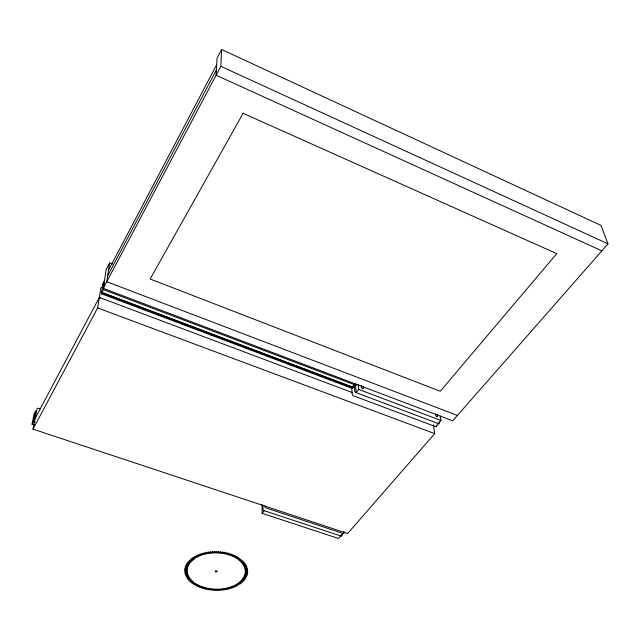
<?xml version="1.0" encoding="UTF-8"?>
<svg xmlns="http://www.w3.org/2000/svg" width="640" height="640" viewBox="0 0 640 640"><rect width="100%" height="100%" fill="white"/><g stroke="black" fill="none" stroke-linecap="round" stroke-linejoin="round"><path stroke-width="0.96" d="M103.232 288.32L220.832 66.328L221.624 49.496L600.96 225.384L608 243.864L452.696 420.808L103.232 288.32L106.192 269.528L109.648 262.944L112.432 264.024M109.648 262.944L106.736 281.704L457.4 415.448M352.528 388.496L101.312 293.704L103.352 289.608L104.632 281.496M101.312 293.704L102.944 283.424L104.52 280.44M433.328 424.856L434.736 433.616L347.616 533.52L33.008 429.12L97.656 307.928L99.336 297.424L352.64 392.68M33.008 429.12L35.168 418.4L99.336 297.424M32 424.144L34.064 413.976L35.664 410.936L33.544 421.456L32.376 424.304L32 424.144L34.272 424.936M352.816 386.744L352.344 387.344M221.624 49.496L217.008 58.296L216.12 75.232L601.872 250.848M108.528 270.128L216.672 64.768M107.64 275.88L216.4 69.968M340.728 535.968L338.544 538.496L262.152 513.328L264.208 510.688M358.264 384.472L358.736 389.424L356.208 392.672L355.376 383.792M438.264 423.568L440.944 420.48L440.192 416.016M262.96 505.392L262.984 509.416A1.136 0.768 38.7 0 0 264 510.616L340.936 536.032L343.136 533.496A1.12 0.728 41.8 0 0 344.032 532.952L343.92 531.344M352.624 387.672A1.248 0.712 37.5 0 0 351.72 388.152L352.296 394.544A1.256 0.72 37.7 0 0 353.456 395.816L435.816 426.72L438.48 423.648A1.232 0.68 40.2 0 0 439.368 423.168L439.168 421.96M343.136 533.496L266.072 507.96A1.144 0.768 38.7 0 1 265.048 506.752L265.04 505.952M32.504 424.048L34.4 424.68M33.448 421.416L35.344 422.048M40.232 408.88L38.424 408.264A1.216 0.848 25.8 0 0 37.112 408.72L35.336 417.536A1.224 0.856 25.8 0 0 36.008 418.64M97.656 307.928L434.736 433.616M438.48 423.648L355.976 392.584A1.256 0.72 37.7 0 1 354.808 391.312L354.224 384.92A1.248 0.712 37.5 0 1 355.224 384.48L356.408 384.928M103.352 289.608L356.144 385.352M102.328 292.496L353.392 387.352M358.736 389.424L440.944 420.48M102.168 292.808L353.184 387.616M101.576 292.96L352.76 387.808M220.832 66.328L608 243.864M437.232 414.576L437.52 416.304A1.08 0.592 40 0 1 436.744 416.72A1.08 0.592 40 0 1 435.712 415.616L435.432 413.896M436.568 425.432L436.704 426.232A1.232 0.68 40.2 0 1 435.816 426.72M341.752 534.28L341.832 535.488A1.12 0.728 41.9 0 1 340.936 536.032M262.104 504.408L262.152 513.328M361.344 385.6A1.096 0.624 37.7 0 0 361.328 385.792L361.496 387.512A1.096 0.624 37.7 0 0 362.52 388.624A1.096 0.624 37.7 0 0 363.392 388.232L363.216 386.504A1.096 0.624 37.7 0 0 363.12 386.208M352.96 386.76A1.648 1.52 -86.5 0 1 354.152 385.36M100.584 297.896A1.352 0.824 27.8 0 1 99.472 296.584L100.856 287.96A1.336 0.808 27.8 0 1 101.872 287.512M102.816 284.248A1.344 0.808 27.9 0 1 103.832 283.8M102.56 294.176A1.352 0.816 27.9 0 1 101.448 292.864M335.048 381.688A1.12 0.648 37 0 1 335.568 381.768M310.736 372.608A1.128 0.656 36.1 0 1 311.688 372.784M287.08 363.472A1.136 0.664 35.2 0 1 287.536 363.8M262.104 354.04A1.144 0.672 34.3 0 1 262.48 354.264M236.464 344.384A1.152 0.688 33.3 0 1 237.128 344.664M210.904 334.72A1.16 0.696 32.3 0 1 211.568 335.048M185.232 325.032A1.168 0.704 31.3 0 1 185.776 325.448M158.384 314.896A1.184 0.712 30.2 0 1 159.072 315.232M131.504 304.752A1.192 0.728 29.1 0 1 132.008 304.96M103.984 294.408A1.208 0.736 27.9 0 1 104.808 294.72M35.496 411.776A1.216 0.848 25.7 0 1 36.592 411.264M34.696 421.84A1.224 0.864 25.7 0 1 33.712 420.6M193.36 559.656L192.44 560.032A1.336 0.832 2.1 0 1 192.016 559.92A1.168 0.728 2.1 0 1 191.696 559.72L190.36 559.448L191.424 559.96A1.168 0.728 2.1 0 1 191.808 560.096A1.336 0.832 2.2 0 1 192.112 560.312L192.2 560.808L191.392 560.976A1.336 0.832 2.1 0 1 190.96 560.872A1.168 0.728 2.1 0 1 190.624 560.688L189.264 560.472L190.368 560.936A1.168 0.728 2.2 0 1 190.768 561.056A1.336 0.832 2.2 0 1 191.096 561.264L191.208 561.776L190.44 561.952A1.336 0.832 2.2 0 1 190 561.864A1.168 0.728 2.2 0 1 189.648 561.696L188.288 561.488L189.424 561.952A1.168 0.72 2.2 0 1 189.832 562.056A1.336 0.832 2.2 0 1 190.176 562.256L190.344 562.76L189.6 562.968A1.336 0.832 2.2 0 1 189.152 562.896A1.168 0.728 2.2 0 1 188.784 562.744L187.416 562.56L188.584 563.008A1.16 0.72 2.2 0 1 189 563.096A1.336 0.824 2.2 0 1 189.368 563.28L189.584 563.776L188.864 564.008A1.336 0.832 2.2 0 1 188.408 563.96A1.16 0.72 2.2 0 1 188.032 563.824L186.664 563.664L187.856 564.096A1.16 0.72 2.2 0 1 188.28 564.168A1.328 0.824 2.2 0 1 188.664 564.328L188.944 564.792L188.24 565.088A1.336 0.824 2.2 0 1 187.784 565.048A1.16 0.72 2.2 0 1 187.392 564.928L186 564.872L187.248 565.208A1.16 0.72 2.2 0 1 187.68 565.264A1.328 0.824 2.3 0 1 188.072 565.408L188.392 565.888L187.72 566.176A1.328 0.824 2.2 0 1 187.272 566.16A1.16 0.72 2.2 0 1 186.864 566.056L185.496 565.976L186.752 566.336A1.16 0.72 2.3 0 1 187.184 566.376A1.328 0.824 2.3 0 1 187.592 566.512L187.96 566.976L187.32 567.296A1.328 0.824 2.3 0 1 186.872 567.296A1.16 0.72 2.3 0 1 186.456 567.2L185.088 567.176L186.376 567.488A1.16 0.72 2.3 0 1 186.808 567.512A1.328 0.824 2.3 0 1 187.224 567.632L187.64 568.08L187.04 568.416A1.328 0.824 2.3 0 1 186.592 568.44A1.16 0.72 2.3 0 1 186.168 568.36L184.808 568.368L186.112 568.656A1.16 0.712 2.3 0 1 186.552 568.656A1.328 0.816 2.3 0 1 186.976 568.76L187.432 569.192L186.872 569.552A1.328 0.816 2.3 0 1 186.424 569.592A1.16 0.712 2.3 0 1 186 569.536L184.648 569.592L185.976 569.824A1.152 0.712 2.3 0 1 186.408 569.808A1.328 0.816 2.3 0 1 186.84 569.896L187.344 570.312L186.816 570.696A1.328 0.816 2.3 0 1 186.376 570.752A1.16 0.712 2.3 0 1 185.952 570.704L184.608 570.792L185.96 571A1.152 0.712 2.2 0 1 186.384 570.968A1.32 0.816 2.2 0 1 186.824 571.04L187.36 571.44L186.88 571.84A1.32 0.816 2.3 0 1 186.448 571.904A1.152 0.712 2.3 0 1 186.016 571.88L184.704 572.072L186.056 572.176A1.152 0.712 2.2 0 1 186.48 572.128A1.32 0.816 2.2 0 1 186.928 572.176L187.496 572.552L187.064 572.976A1.32 0.816 2.2 0 1 186.64 573.064A1.152 0.712 2.2 0 1 186.208 573.048L184.912 573.264L186.272 573.344A1.152 0.712 2.2 0 1 186.688 573.28A1.32 0.808 2.2 0 1 187.136 573.312L187.752 573.664L187.36 574.104A1.32 0.816 2.2 0 1 186.944 574.208A1.152 0.712 2.2 0 1 186.512 574.208L185.248 574.472L186.608 574.496A1.152 0.704 2.2 0 1 187.016 574.416A1.32 0.808 2.2 0 1 187.464 574.44L188.112 574.768L187.76 575.216A1.32 0.808 2.2 0 1 187.368 575.336A1.152 0.704 2.2 0 1 186.936 575.36L185.696 575.648L187.064 575.64A1.152 0.704 2.2 0 1 187.456 575.544A1.32 0.808 2.2 0 1 187.904 575.544L188.576 575.848L188.28 576.312A1.32 0.808 2.2 0 1 187.896 576.448A1.152 0.704 2.2 0 1 187.472 576.488L186.264 576.8L187.624 576.76A1.152 0.704 2.2 0 1 188.008 576.656A1.312 0.808 2.2 0 1 188.456 576.64L189.16 576.912L188.904 577.384A1.32 0.808 2.2 0 1 188.536 577.536A1.152 0.704 2.2 0 1 188.12 577.592L186.944 577.952L188.304 577.864A1.144 0.704 2.1 0 1 188.672 577.736A1.312 0.808 2.1 0 1 189.12 577.704L189.84 577.952L189.64 578.432A1.312 0.808 2.1 0 1 189.288 578.6A1.144 0.704 2.1 0 1 188.88 578.672L187.736 579.048L189.088 578.936A1.144 0.704 2.1 0 1 189.44 578.8A1.312 0.8 2.1 0 1 189.88 578.744L190.624 578.968L190.472 579.456A1.312 0.808 2.1 0 1 190.144 579.632A1.144 0.704 2.1 0 1 189.744 579.72L188.64 580.112L189.976 579.976A1.144 0.696 2.1 0 1 190.312 579.824A1.312 0.8 2.1 0 1 190.744 579.752L191.512 579.944L191.408 580.44A1.312 0.8 2.1 0 1 191.096 580.632A1.144 0.704 2.1 0 1 190.712 580.736L189.648 581.168L190.96 580.976A1.144 0.696 2 0 1 191.288 580.816A1.312 0.8 2 0 1 191.704 580.728L192.488 580.888L192.44 581.392A1.312 0.8 2 0 1 192.144 581.592A1.144 0.696 2 0 1 191.768 581.704L190.752 582.16L192.048 581.944A1.144 0.696 2 0 1 192.352 581.768A1.312 0.8 2 0 1 192.768 581.664L193.56 582.296A1.312 0.8 2 0 1 193.288 582.504A1.144 0.696 2 0 1 192.928 582.64L191.952 583.128L193.224 582.864A1.144 0.696 1.9 0 1 193.512 582.68A1.304 0.8 1.9 0 1 193.912 582.56L194.768 583.16A1.312 0.8 2 0 1 194.52 583.384A1.144 0.696 2 0 1 194.168 583.528L193.256 584.056L194.496 583.736A1.144 0.696 1.9 0 1 194.76 583.544A1.304 0.8 1.9 0 1 195.144 583.408L196.056 583.976A1.304 0.8 1.9 0 1 195.832 584.208A1.144 0.696 1.9 0 1 195.504 584.36C193.592 584.216 195.4 585.992 195.84 584.56A1.136 0.696 1.8 0 1 196.088 584.352A1.304 0.792 1.8 0 1 196.456 584.208L197.416 584.736A1.304 0.792 1.9 0 1 197.216 584.976A1.136 0.696 1.9 0 1 196.904 585.152C195.016 585.072 196.944 586.784 197.272 585.336A1.136 0.696 1.8 0 1 197.488 585.12A1.304 0.792 1.8 0 1 197.84 584.96L198.856 585.448A1.304 0.792 1.8 0 1 198.68 585.696A1.136 0.696 1.8 0 1 198.384 585.88C196.488 585.904 198.6 587.496 198.768 586.056A1.136 0.696 1.7 0 1 198.968 585.824A1.304 0.792 1.7 0 1 199.296 585.656L200.36 586.104A1.304 0.792 1.8 0 1 200.208 586.36A1.136 0.696 1.8 0 1 199.936 586.552C198.072 586.656 200.288 588.16 200.328 586.712A1.136 0.688 1.7 0 1 200.504 586.48A1.304 0.792 1.7 0 1 200.816 586.296L201.92 586.704A1.304 0.792 1.7 0 1 201.8 586.96A1.136 0.688 1.7 0 1 201.544 587.168C199.696 587.328 202.056 588.776 201.952 587.312A1.136 0.688 1.6 0 1 202.104 587.072A1.304 0.792 1.6 0 1 202.4 586.872L203.536 587.24A1.304 0.792 1.7 0 1 203.44 587.504A1.136 0.688 1.7 0 1 203.208 587.72C201.384 588.008 203.92 589.272 203.632 587.848A1.136 0.688 1.6 0 1 203.76 587.6A1.304 0.792 1.6 0 1 204.032 587.392L205.2 587.72A1.304 0.792 1.6 0 1 205.128 587.984A1.136 0.688 1.6 0 1 204.92 588.208C203.12 588.592 205.792 589.72 205.352 588.312A1.136 0.688 1.5 0 1 205.456 588.064A1.304 0.792 1.5 0 1 205.704 587.848L206.904 588.128A1.304 0.792 1.5 0 1 206.864 588.4A1.136 0.688 1.5 0 1 206.68 588.624C204.944 589.08 207.696 590.096 207.12 588.72A1.136 0.688 1.5 0 1 207.192 588.464A1.304 0.792 1.5 0 1 207.424 588.24L208.64 588.472A1.304 0.792 1.5 0 1 208.632 588.744A1.136 0.688 1.5 0 1 208.472 588.976C206.808 589.48 209.52 590.392 208.936 589.136A1.136 0.688 1.4 0 1 208.968 588.8A1.296 0.792 1.4 0 1 209.168 588.568L210.408 588.752A1.304 0.792 1.4 0 1 210.424 589.024A1.136 0.688 1.4 0 1 210.288 589.264C208.664 589.896 211.616 590.616 210.744 589.328A1.136 0.688 1.3 0 1 210.768 589.064A1.296 0.792 1.3 0 1 210.944 588.824L212.2 588.968A1.296 0.792 1.4 0 1 212.24 589.232A1.136 0.688 1.4 0 1 212.128 589.48C210.616 590.312 213.656 590.656 212.592 589.52A1.136 0.688 1.3 0 1 212.584 589.264A1.296 0.792 1.3 0 1 212.736 589.016L214 589.104A1.296 0.792 1.3 0 1 214.072 589.376A1.136 0.688 1.3 0 1 213.984 589.624C212.584 590.472 215.52 590.768 214.496 589.728A1.136 0.688 1.2 0 1 214.424 589.392A1.296 0.792 1.2 0 1 214.544 589.136L215.816 589.184A1.296 0.792 1.3 0 1 215.912 589.448A1.136 0.688 1.2 0 1 215.856 589.696C214.536 590.68 217.624 590.728 216.32 589.704A1.136 0.688 1.2 0 1 216.264 589.448A1.296 0.792 1.2 0 1 216.36 589.192L217.632 589.184A1.296 0.792 1.2 0 1 217.752 589.448A1.136 0.688 1.2 0 1 217.72 589.704C216.552 590.816 219.6 590.592 218.184 589.696A1.136 0.688 1.1 0 1 218.104 589.44A1.296 0.792 1.1 0 1 218.176 589.176L219.44 589.12A1.296 0.792 1.1 0 1 219.592 589.376A1.136 0.688 1.1 0 1 219.584 589.632C218.544 590.808 221.552 590.424 220.04 589.608A1.136 0.688 1 0 1 219.936 589.352A1.296 0.792 1 0 1 219.984 589.088L221.24 588.984A1.296 0.792 1.1 0 1 221.408 589.24A1.136 0.688 1.1 0 1 221.432 589.496C220.488 590.712 223.512 590.176 221.888 589.448A1.136 0.688 1 0 1 221.752 589.2A1.296 0.792 1 0 1 221.776 588.936L223.016 588.784A1.296 0.792 1 0 1 223.216 589.032A1.136 0.688 1 0 1 223.256 589.288C222.528 590.632 225.432 589.768 223.712 589.224A1.136 0.688 0.9 0 1 223.552 588.984A1.296 0.792 0.9 0 1 223.544 588.712L224.768 588.52A1.296 0.792 1 0 1 224.992 588.752A1.136 0.688 1 0 1 225.064 589.008C224.44 590.36 227.264 589.456 225.504 588.928A1.136 0.688 0.9 0 1 225.32 588.688A1.296 0.792 0.9 0 1 225.288 588.424L226.488 588.176A1.296 0.792 0.9 0 1 226.736 588.408A1.136 0.688 0.9 0 1 226.832 588.656C226.344 590.04 229.088 589.008 227.264 588.56A1.136 0.688 0.8 0 1 227.056 588.336A1.304 0.792 0.8 0 1 226.992 588.064L228.168 587.776A1.304 0.792 0.8 0 1 228.432 587.992A1.136 0.688 0.8 0 1 228.56 588.24C228.264 589.68 230.84 588.44 228.984 588.128A1.136 0.688 0.8 0 1 228.752 587.912A1.304 0.792 0.8 0 1 228.664 587.648L229.8 587.312A1.304 0.792 0.8 0 1 230.096 587.52A1.136 0.688 0.8 0 1 230.24 587.76C230.088 589.208 232.544 587.872 230.648 587.632A1.136 0.688 0.7 0 1 230.4 587.424A1.304 0.792 0.7 0 1 230.288 587.16L231.384 586.784A1.304 0.792 0.7 0 1 231.696 586.976A1.136 0.688 0.7 0 1 231.872 587.216C231.8 588.64 234.208 587.296 232.264 587.072A1.136 0.696 0.7 0 1 232 586.872A1.304 0.792 0.7 0 1 231.856 586.608L232.912 586.192A1.304 0.792 0.7 0 1 233.248 586.376A1.136 0.688 0.7 0 1 233.44 586.608C233.544 588.064 235.784 586.536 233.824 586.448A1.136 0.696 0.6 0 1 233.528 586.256A1.304 0.792 0.6 0 1 233.36 586.008L234.376 585.544A1.304 0.792 0.6 0 1 234.728 585.72A1.136 0.696 0.6 0 1 234.944 585.944C235.176 587.376 237.296 585.784 235.312 585.768A1.136 0.696 0.6 0 1 235 585.584A1.304 0.792 0.6 0 1 234.808 585.336L235.776 584.84A1.304 0.792 0.6 0 1 236.144 585A1.136 0.696 0.6 0 1 236.384 585.216C236.736 586.648 238.672 584.984 236.728 585.024A1.136 0.696 0.5 0 1 236.4 584.856A1.304 0.8 0.5 0 1 236.176 584.616L237.096 584.08A1.304 0.792 0.5 0 1 237.48 584.224A1.136 0.696 0.5 0 1 237.736 584.432L238.968 584.792L238.064 584.232A1.136 0.696 0.5 0 1 237.72 584.072A1.304 0.8 0.5 0 1 237.48 583.848L238.336 583.272A1.304 0.8 0.5 0 1 238.736 583.4A1.136 0.696 0.5 0 1 239.016 583.6L240.28 583.904L239.32 583.384A1.144 0.696 0.4 0 1 238.96 583.24A1.304 0.8 0.4 0 1 238.696 583.024L239.496 582.416A1.304 0.8 0.5 0 1 239.904 582.536A1.144 0.696 0.5 0 1 240.208 582.72L241.488 583L240.488 582.488A1.144 0.696 0.4 0 1 240.112 582.36A1.312 0.8 0.4 0 1 239.824 582.152L239.784 581.656L240.56 581.52A1.304 0.8 0.4 0 1 240.984 581.616A1.144 0.696 0.4 0 1 241.304 581.792L242.616 582.024L241.56 581.552A1.144 0.696 0.4 0 1 241.176 581.44A1.312 0.8 0.4 0 1 240.864 581.24L240.776 580.744L241.536 580.576A1.312 0.8 0.4 0 1 241.968 580.656A1.144 0.696 0.4 0 1 242.304 580.816L243.624 581.024L242.536 580.568A1.144 0.704 0.4 0 1 242.144 580.472A1.312 0.8 0.3 0 1 241.816 580.28L241.672 579.792L242.416 579.592A1.312 0.8 0.4 0 1 242.848 579.664A1.144 0.704 0.4 0 1 243.208 579.808L244.544 579.968L243.416 579.552A1.144 0.704 0.3 0 1 243.008 579.464A1.312 0.808 0.3 0 1 242.664 579.296L242.464 578.808L243.192 578.576A1.312 0.808 0.3 0 1 243.632 578.632A1.144 0.704 0.3 0 1 244 578.768L245.352 578.896L244.184 578.496A1.144 0.704 0.3 0 1 243.768 578.432A1.312 0.808 0.3 0 1 243.408 578.272L243.16 577.792L243.864 577.536A1.312 0.808 0.3 0 1 244.312 577.568A1.144 0.704 0.3 0 1 244.696 577.688L246.056 577.768L244.848 577.416A1.144 0.704 0.3 0 1 244.424 577.36A1.312 0.808 0.3 0 1 244.048 577.216L243.752 576.744L244.432 576.464A1.312 0.808 0.3 0 1 244.88 576.48A1.144 0.704 0.3 0 1 245.272 576.584L246.632 576.632L245.4 576.304A1.152 0.704 0.3 0 1 244.976 576.272A1.312 0.808 0.3 0 1 244.576 576.136L244.24 575.68L244.888 575.368A1.312 0.808 0.3 0 1 245.336 575.368A1.144 0.704 0.3 0 1 245.736 575.456L247.096 575.48L245.84 575.176A1.152 0.712 0.3 0 1 245.408 575.152A1.32 0.808 0.3 0 1 245 575.04L244.616 574.592L245.232 574.256A1.32 0.808 0.3 0 1 245.68 574.24A1.152 0.704 0.3 0 1 246.088 574.312L247.448 574.28L246.16 574.024A1.152 0.712 0.3 0 1 245.728 574.024A1.32 0.816 0.3 0 1 245.312 573.92L244.88 573.488L245.456 573.136A1.32 0.816 0.3 0 1 245.904 573.096A1.152 0.712 0.3 0 1 246.328 573.152L247.68 573.072L246.368 572.864A1.152 0.712 0.2 0 1 245.936 572.88A1.32 0.816 0.2 0 1 245.504 572.792L245.032 572.376L245.576 572A1.32 0.816 0.3 0 1 246.016 571.944A1.152 0.712 0.3 0 1 246.44 571.984L247.784 571.848L246.456 571.696A1.152 0.712 0.3 0 1 246.024 571.728A1.32 0.816 0.2 0 1 245.584 571.656L245.072 571.224L245.576 570.856A1.32 0.816 0.2 0 1 246.008 570.784A1.152 0.712 0.2 0 1 246.44 570.816L247.768 570.624L246.424 570.52A1.152 0.712 0.3 0 1 245.992 570.568A1.32 0.816 0.3 0 1 245.552 570.512L245 570.136L245.456 569.72A1.32 0.816 0.3 0 1 245.888 569.632A1.152 0.712 0.3 0 1 246.32 569.64L247.632 569.424L246.272 569.344A1.152 0.72 0.3 0 1 245.848 569.408A1.328 0.824 0.3 0 1 245.4 569.376L244.808 569.016L245.224 568.584A1.32 0.816 0.3 0 1 245.64 568.472A1.152 0.712 0.3 0 1 246.08 568.472L247.368 568.2L246 568.176A1.16 0.72 0.3 0 1 245.584 568.256A1.328 0.824 0.3 0 1 245.136 568.24L244.504 567.904L244.88 567.456A1.328 0.824 0.3 0 1 245.288 567.328A1.16 0.72 0.3 0 1 245.72 567.304L246.984 567.016L245.608 567.024A1.16 0.72 0.3 0 1 245.2 567.112A1.328 0.824 0.3 0 1 244.752 567.112L244.088 566.808L244.416 566.336A1.328 0.824 0.3 0 1 244.808 566.2A1.16 0.72 0.3 0 1 245.24 566.16L246.472 565.816L245.104 565.88A1.16 0.72 0.3 0 1 244.704 565.984A1.328 0.824 0.3 0 1 244.256 566.008L243.56 565.72L243.84 565.24A1.328 0.824 0.3 0 1 244.224 565.088A1.16 0.72 0.3 0 1 244.648 565.032L245.848 564.64L244.48 564.752A1.16 0.72 0.3 0 1 244.096 564.88A1.328 0.824 0.3 0 1 243.648 564.912L242.912 564.632L243.152 564.168A1.328 0.824 0.3 0 1 243.52 564A1.16 0.72 0.3 0 1 243.936 563.92L245.104 563.512L243.744 563.648A1.16 0.72 0.4 0 1 243.376 563.792A1.328 0.832 0.4 0 1 242.928 563.848L242.184 563.616L242.36 563.112A1.328 0.832 0.4 0 1 242.704 562.936A1.16 0.72 0.4 0 1 243.112 562.84L244.24 562.384L242.896 562.576A1.16 0.728 0.4 0 1 242.544 562.736A1.336 0.832 0.4 0 1 242.104 562.808L241.336 562.608L241.464 562.096A1.336 0.832 0.4 0 1 241.784 561.904A1.16 0.728 0.4 0 1 242.184 561.792L243.28 561.312L241.936 561.536A1.168 0.728 0.4 0 1 241.6 561.712A1.336 0.832 0.4 0 1 241.168 561.8L240.384 561.632L240.456 561.112A1.336 0.832 0.4 0 1 240.768 560.904A1.16 0.728 0.4 0 1 241.152 560.784L242.216 560.312L240.88 560.536A1.168 0.728 0.5 0 1 240.56 560.72A1.336 0.832 0.5 0 1 240.136 560.824L239.336 560.688L239.36 560.168A1.336 0.832 0.5 0 1 239.64 559.944A1.168 0.728 0.5 0 1 240.016 559.808L241.008 559.248L239.72 559.576A1.168 0.728 0.5 0 1 239.416 559.768A1.336 0.832 0.5 0 1 239.008 559.896L238.16 559.264A1.336 0.832 0.5 0 1 238.424 559.032A1.168 0.728 0.5 0 1 238.784 558.88L239.744 558.328L238.464 558.656A1.168 0.728 0.6 0 1 238.184 558.864A1.336 0.84 0.6 0 1 237.784 559.008L236.88 558.416A1.336 0.84 0.5 0 1 237.112 558.168A1.168 0.728 0.5 0 1 237.456 558C239.456 557.92 237.416 556.336 237.12 557.792A1.168 0.728 0.6 0 1 236.856 558.008A1.336 0.84 0.6 0 1 236.472 558.168L235.504 557.608A1.336 0.84 0.6 0 1 235.72 557.352A1.168 0.728 0.6 0 1 236.048 557.176C238.056 556.976 235.832 555.52 235.68 556.976A1.168 0.736 0.7 0 1 235.448 557.208A1.336 0.84 0.7 0 1 235.08 557.376L234.056 556.856A1.336 0.84 0.6 0 1 234.248 556.6A1.168 0.736 0.6 0 1 234.552 556.4C236.552 556.096 234.16 554.776 234.168 556.224A1.168 0.736 0.7 0 1 233.96 556.456A1.344 0.84 0.7 0 1 233.608 556.64L232.536 556.16A1.344 0.84 0.7 0 1 232.696 555.896A1.168 0.736 0.7 0 1 232.984 555.688C234.936 555.304 232.416 554.08 232.584 555.52A1.168 0.736 0.8 0 1 232.4 555.768A1.344 0.84 0.8 0 1 232.064 555.968L230.952 555.528A1.344 0.84 0.7 0 1 231.08 555.256A1.168 0.736 0.8 0 1 231.344 555.04C233.232 554.608 230.704 553.416 230.928 554.888A1.168 0.736 0.8 0 1 230.768 555.144A1.344 0.84 0.8 0 1 230.456 555.352L229.296 554.96A1.344 0.84 0.8 0 1 229.4 554.68A1.168 0.736 0.8 0 1 229.648 554.456C231.48 553.928 228.888 552.856 229.216 554.32A1.176 0.736 0.9 0 1 229.08 554.576A1.344 0.84 0.9 0 1 228.792 554.8L227.6 554.544A1.344 0.84 0.9 0 1 227.672 554.168A1.168 0.736 0.9 0 1 227.888 553.936C229.664 553.288 226.984 552.384 227.448 553.816A1.176 0.736 1 0 1 227.336 554.08A1.344 0.848 1 0 1 227.072 554.312L225.84 554.016A1.344 0.84 0.9 0 1 225.888 553.728A1.176 0.736 0.9 0 1 226.088 553.48C227.816 552.776 224.952 552.008 225.632 553.384A1.176 0.736 1 0 1 225.544 553.656A1.344 0.848 1 0 1 225.312 553.896L224.048 553.648A1.344 0.848 1 0 1 224.072 553.36A1.176 0.736 1 0 1 224.24 553.104C225.896 552.344 223.072 551.624 223.776 553.024A1.176 0.736 1.1 0 1 223.72 553.296A1.344 0.848 1.1 0 1 223.504 553.544L222.224 553.344A1.344 0.848 1.1 0 1 222.216 553.056A1.176 0.736 1.1 0 1 222.36 552.8C223.944 551.936 220.96 551.432 221.888 552.736A1.176 0.736 1.2 0 1 221.864 553.008A1.344 0.848 1.2 0 1 221.672 553.272L220.376 553.12A1.344 0.848 1.1 0 1 220.336 552.832A1.176 0.736 1.1 0 1 220.456 552.568C221.92 551.592 218.952 551.272 219.976 552.52A1.176 0.736 1.2 0 1 219.976 552.8A1.344 0.848 1.2 0 1 219.816 553.064L218.512 552.968A1.344 0.848 1.2 0 1 218.44 552.68A1.176 0.736 1.2 0 1 218.528 552.408C219.936 551.408 216.952 551.152 218.048 552.384A1.176 0.736 1.3 0 1 218.08 552.664A1.344 0.848 1.3 0 1 217.952 552.936L216.632 552.888A1.344 0.848 1.3 0 1 216.536 552.6A1.176 0.736 1.3 0 1 216.6 552.328C217.864 551.232 214.848 551.184 216.12 552.32A1.176 0.736 1.4 0 1 216.176 552.6A1.344 0.848 1.4 0 1 216.072 552.88L214.76 552.88A1.344 0.848 1.3 0 1 214.632 552.6A1.176 0.736 1.3 0 1 214.664 552.328C215.792 551.12 212.816 551.304 214.184 552.336A1.176 0.736 1.4 0 1 214.272 552.608A1.344 0.848 1.4 0 1 214.192 552.896L212.888 552.952A1.344 0.848 1.4 0 1 212.728 552.68A1.176 0.736 1.4 0 1 212.736 552.4C213.808 551.2 210.864 551.392 212.256 552.432A1.176 0.736 1.5 0 1 212.368 552.696A1.344 0.848 1.5 0 1 212.328 552.984L211.024 553.096A1.344 0.848 1.5 0 1 210.848 552.824A1.176 0.736 1.5 0 1 210.824 552.552C211.736 551.264 208.808 551.68 210.352 552.6A1.176 0.736 1.6 0 1 210.488 552.864A1.344 0.848 1.6 0 1 210.472 553.152L209.192 553.312A1.344 0.848 1.5 0 1 208.984 553.048A1.176 0.736 1.5 0 1 208.928 552.776C209.704 551.448 206.856 551.968 208.464 552.84A1.176 0.736 1.6 0 1 208.632 553.096A1.344 0.848 1.6 0 1 208.648 553.384L207.384 553.6A1.344 0.848 1.6 0 1 207.144 553.344A1.176 0.736 1.6 0 1 207.072 553.072C207.696 551.704 204.912 552.36 206.616 553.16A1.176 0.736 1.7 0 1 206.808 553.408A1.344 0.84 1.7 0 1 206.848 553.696L205.608 553.96A1.344 0.848 1.6 0 1 205.352 553.712A1.176 0.736 1.7 0 1 205.248 553.448C205.68 552.016 203.048 552.872 204.8 553.544A1.176 0.736 1.7 0 1 205.016 553.792A1.344 0.84 1.7 0 1 205.088 554.08L203.888 554.384A1.344 0.84 1.7 0 1 203.6 554.152A1.176 0.736 1.7 0 1 203.472 553.888C203.816 552.464 201.192 553.408 203.032 554.008A1.176 0.736 1.8 0 1 203.272 554.24A1.344 0.84 1.8 0 1 203.376 554.528L202.208 554.88A1.344 0.84 1.8 0 1 201.904 554.664A1.176 0.736 1.8 0 1 201.744 554.4C201.968 552.944 199.448 554.016 201.32 554.536A1.176 0.736 1.8 0 1 201.584 554.768A1.344 0.84 1.9 0 1 201.712 555.04L200.592 555.44A1.344 0.84 1.8 0 1 200.264 555.232A1.176 0.736 1.8 0 1 200.08 554.984C200.152 553.512 197.76 554.72 199.672 555.136A1.168 0.736 1.9 0 1 199.96 555.352A1.344 0.84 1.9 0 1 200.112 555.624L199.032 556.064A1.344 0.84 1.9 0 1 198.688 555.872A1.168 0.736 1.9 0 1 198.48 555.624C198.384 554.136 196.152 555.504 198.096 555.8A1.168 0.736 2 0 1 198.4 556A1.344 0.84 2 0 1 198.584 556.264L197.552 556.752A1.344 0.84 1.9 0 1 197.184 556.568A1.168 0.736 1.9 0 1 196.952 556.336C196.832 554.888 194.576 556.248 196.584 556.52A1.168 0.728 2 0 1 196.912 556.712A1.344 0.84 2 0 1 197.12 556.968L196.144 557.496A1.344 0.84 2 0 1 195.76 557.328A1.168 0.728 2 0 1 195.504 557.104C195.264 555.656 193.144 557.12 195.16 557.304A1.168 0.728 2 0 1 195.504 557.48A1.336 0.84 2 0 1 195.736 557.728L194.816 558.296A1.344 0.84 2 0 1 194.424 558.144A1.168 0.728 2 0 1 194.144 557.92L192.864 557.552L193.824 558.136A1.168 0.728 2.1 0 1 194.176 558.304A1.336 0.832 2.1 0 1 194.44 558.544L194.4 559.064L193.584 559.144A1.336 0.84 2.1 0 1 193.176 559.008A1.168 0.728 2.1 0 1 192.872 558.8L191.576 558.448L192.568 559.024A1.168 0.728 2.1 0 1 192.944 559.176A1.336 0.832 2.1 0 1 193.224 559.408L193.36 559.656M243.12 113.296L150.168 278.992L440.256 391.264L556.752 253.656L243.12 113.296M215.752 571.824A0.912 0.568 1.3 0 0 217.136 571.368A0.912 0.568 1.3 0 0 215.776 570.848A0.912 0.568 1.3 0 0 215.752 571.824"/></g></svg>
